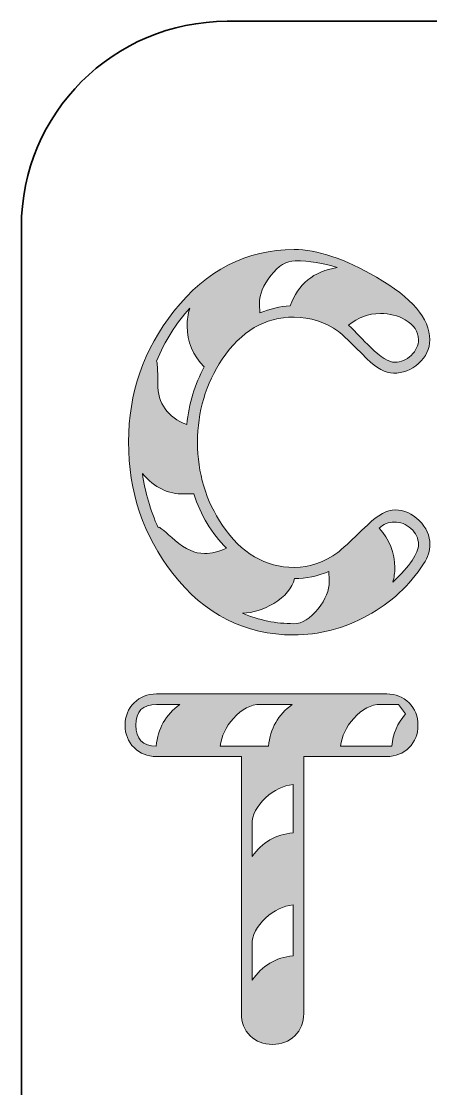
# Model space of a CAD drawing. Extents: x 33 to 2005, y -1071 to -21.
# Drawn here: x 32.9 to 135, y -287.6 to -21.2 of the extents above; entities that cross this region are included whole.
import ezdxf

# ---------------------------------------------------------------- set-up
doc = ezdxf.new("R2010")
doc.units = 0
doc.header["$MEASUREMENT"] = 0
doc.layers.add('Layer 1', color=7, linetype='Continuous', lineweight=0)

# ---------------------------------------------------------------- blocks, each defined once
blk = doc.blocks.new('Block_1')
at = {"layer": 'Layer 1', "true_color": 0x010101, "transparency": 33554687}
h = blk.add_hatch(color=18, dxfattribs=at)
h.dxf.hatch_style = 2
edge = h.paths.add_edge_path()
edge.add_spline(control_points=[(130.14, -147.82), (128.9, -146.72), (127.51, -146.17), (125.96, -146.17), (124.51, -146.17), (123.25, -146.68), (122.17, -147.71), (124.79, -150.48), (126.1, -153.79), (126.1, -157.63), (126.1, -158.85), (125.94, -160.04), (125.61, -161.21), (129.87, -157.09), (132, -153.95), (132, -151.79), (132, -150.25), (131.38, -148.92), (130.14, -147.82)], knot_values=[0, 0, 0, 0, 1, 1, 1, 2, 2, 2, 3, 3, 3, 4, 4, 4, 5, 5, 5, 6, 6, 6, 6], degree=3, periodic=0)
edge = h.paths.add_edge_path()
edge.add_spline(control_points=[(128.67, -95.68), (126.83, -94.65), (124.78, -94.14), (122.51, -94.14), (119.49, -94.14), (116.85, -95.1), (114.58, -97.02), (116.38, -98.85), (118.19, -100.7), (120.04, -102.57), (122.58, -105.06), (124.61, -106.3), (126.12, -106.3), (127.63, -106.3), (128.99, -105.73), (130.19, -104.58), (131.4, -103.43), (132, -102.13), (132, -100.67), (132, -98.61), (130.89, -96.95), (128.67, -95.68)], knot_values=[0, 0, 0, 0, 1, 1, 1, 2, 2, 2, 3, 3, 3, 4, 4, 4, 5, 5, 5, 6, 6, 6, 7, 7, 7, 7], degree=3, periodic=0)
edge = h.paths.add_edge_path()
edge.add_spline(control_points=[(101.24, -78.17), (101.24, -78.17), (101.17, -78.17), (101.17, -78.17), (101.17, -78.17), (101.24, -78.17), (101.24, -78.17)], knot_values=[0, 0, 0, 0, 1, 1, 1, 2, 2, 2, 2], degree=3, periodic=0)
edge = h.paths.add_edge_path()
edge.add_spline(control_points=[(101.24, -80.99), (99.09, -80.99), (97.06, -82.21), (95.17, -84.64), (93.27, -87.08), (92.32, -89.4), (92.32, -91.6), (92.32, -92.12), (92.37, -92.92), (92.46, -94), (94.94, -92.96), (97.45, -92.38), (99.98, -92.24), (101.94, -86.8), (105.85, -83.61), (111.7, -82.67), (108.24, -81.55), (104.75, -80.99), (101.24, -80.99)], knot_values=[0, 0, 0, 0, 1, 1, 1, 2, 2, 2, 3, 3, 3, 4, 4, 4, 5, 5, 5, 6, 6, 6, 6], degree=3, periodic=0)
edge = h.paths.add_edge_path()
edge.add_spline(control_points=[(109.6, -158.54), (106.83, -159.71), (104, -160.3), (101.1, -160.3), (100.49, -162.69), (98.76, -164.75), (95.9, -166.49), (93.33, -168.03), (90.73, -168.85), (88.11, -168.95), (92.23, -170.68), (96.49, -171.55), (100.89, -171.55), (103, -171.55), (105.03, -170.31), (107, -167.82), (108.83, -165.48), (109.74, -163.21), (109.74, -161), (109.74, -160.39), (109.69, -159.57), (109.6, -158.54)], knot_values=[0, 0, 0, 0, 1, 1, 1, 2, 2, 2, 3, 3, 3, 4, 4, 4, 5, 5, 5, 6, 6, 6, 7, 7, 7, 7], degree=3, periodic=0)
edge = h.paths.add_edge_path()
edge.add_spline(control_points=[(74.27, -97.3), (74.27, -95.75), (74.51, -94.25), (74.97, -92.8), (71.51, -96.6), (68.72, -101), (66.62, -106.02), (66.85, -106.21), (66.97, -108.08), (66.97, -111.64), (66.97, -116.61), (69.38, -120.01), (74.2, -121.84), (74.76, -116.59), (76.22, -111.78), (78.56, -107.42), (75.7, -104.61), (74.27, -101.24), (74.27, -97.3)], knot_values=[0, 0, 0, 0, 1, 1, 1, 2, 2, 2, 3, 3, 3, 4, 4, 4, 5, 5, 5, 6, 6, 6, 6], degree=3, periodic=0)
edge = h.paths.add_edge_path()
edge.add_spline(control_points=[(75.96, -139.14), (75.96, -139.14), (73.5, -139.14), (73.5, -139.14), (69.66, -139.32), (66.2, -137.64), (63.11, -134.07), (63.81, -138.81), (65.12, -143.31), (67.04, -147.57), (67.04, -147.57), (67.32, -147.5), (67.32, -147.5), (67.51, -147.5), (68.84, -148.59), (71.32, -150.77), (73.8, -152.95), (76.24, -154.04), (78.63, -154.04), (80.36, -154.04), (82.18, -153.6), (84.1, -152.71), (80.41, -149.03), (77.69, -144.5), (75.96, -139.14)], knot_values=[0, 0, 0, 0, 1, 1, 1, 2, 2, 2, 3, 3, 3, 4, 4, 4, 5, 5, 5, 6, 6, 6, 7, 7, 7, 8, 8, 8, 8], degree=3, periodic=0)
edge = h.paths.add_edge_path()
edge.add_spline(control_points=[(133.26, -156.64), (129.85, -161.99), (125.19, -166.28), (119.29, -169.51), (113.39, -172.75), (107.23, -174.36), (100.82, -174.36), (88.74, -174.36), (78.7, -169.25), (70.69, -159.03), (63.34, -149.57), (59.67, -138.62), (59.67, -126.2), (59.67, -114.01), (63.43, -103.14), (70.97, -93.57), (79.12, -83.31), (89.11, -78.17), (100.96, -78.17), (106.72, -78.17), (113.58, -80.47), (121.54, -85.07), (130.39, -90.18), (134.81, -95.38), (134.81, -100.67), (134.81, -102.97), (133.88, -104.94), (132.04, -106.58), (130.19, -108.22), (128.09, -109.04), (125.75, -109.04), (123.78, -109.04), (121.58, -107.85), (119.15, -105.46), (115.22, -101.52), (112.85, -99.25), (112.06, -98.64), (108.73, -96.25), (105.03, -95.05), (100.96, -95.05), (93.7, -95.05), (87.73, -98.54), (83.05, -105.53), (78.93, -111.71), (76.87, -118.63), (76.87, -126.27), (76.87, -133.96), (78.95, -140.87), (83.12, -147.01), (87.8, -154), (93.77, -157.49), (101.03, -157.49), (104.92, -157.49), (108.54, -156.25), (111.92, -153.76), (112.57, -153.29), (115.05, -151), (119.36, -146.87), (121.93, -144.39), (124.21, -143.14), (126.17, -143.14), (128.37, -143.14), (130.37, -144.03), (132.18, -145.82), (133.98, -147.6), (134.88, -149.59), (134.88, -151.79), (134.88, -153.29), (134.34, -154.91), (133.26, -156.64)], knot_values=[0, 0, 0, 0, 1, 1, 1, 2, 2, 2, 3, 3, 3, 4, 4, 4, 5, 5, 5, 6, 6, 6, 7, 7, 7, 8, 8, 8, 9, 9, 9, 10, 10, 10, 11, 11, 11, 12, 12, 12, 13, 13, 13, 14, 14, 14, 15, 15, 15, 16, 16, 16, 17, 17, 17, 18, 18, 18, 19, 19, 19, 20, 20, 20, 21, 21, 21, 22, 22, 22, 23, 23, 23, 23], degree=3, periodic=0)
at = {"layer": 'Layer 1'}
for points, knots in [([(133.26, -156.64), (129.85, -161.99), (125.19, -166.28), (119.29, -169.51), (113.39, -172.75), (107.23, -174.36), (100.82, -174.36), (88.74, -174.36), (78.7, -169.25), (70.69, -159.03), (63.34, -149.57), (59.67, -138.62), (59.67, -126.2), (59.67, -114.01), (63.43, -103.14), (70.97, -93.57), (79.12, -83.31), (89.11, -78.17), (100.96, -78.17), (106.72, -78.17), (113.58, -80.47), (121.54, -85.07), (130.39, -90.18), (134.81, -95.38), (134.81, -100.67), (134.81, -102.97), (133.88, -104.94), (132.04, -106.58), (130.19, -108.22), (128.09, -109.04), (125.75, -109.04), (123.78, -109.04), (121.58, -107.85), (119.15, -105.46), (115.22, -101.52), (112.85, -99.25), (112.06, -98.64), (108.73, -96.25), (105.03, -95.05), (100.96, -95.05), (93.7, -95.05), (87.73, -98.54), (83.05, -105.53), (78.93, -111.71), (76.87, -118.63), (76.87, -126.27), (76.87, -133.96), (78.95, -140.87), (83.12, -147.01), (87.8, -154), (93.77, -157.49), (101.03, -157.49), (104.92, -157.49), (108.54, -156.25), (111.92, -153.76), (112.57, -153.29), (115.05, -151), (119.36, -146.87), (121.93, -144.39), (124.21, -143.14), (126.17, -143.14), (128.37, -143.14), (130.37, -144.03), (132.18, -145.82), (133.98, -147.6), (134.88, -149.59), (134.88, -151.79), (134.88, -153.29), (134.34, -154.91), (133.26, -156.64)], [0, 0, 0, 0, 1, 1, 1, 2, 2, 2, 3, 3, 3, 4, 4, 4, 5, 5, 5, 6, 6, 6, 7, 7, 7, 8, 8, 8, 9, 9, 9, 10, 10, 10, 11, 11, 11, 12, 12, 12, 13, 13, 13, 14, 14, 14, 15, 15, 15, 16, 16, 16, 17, 17, 17, 18, 18, 18, 19, 19, 19, 20, 20, 20, 21, 21, 21, 22, 22, 22, 23, 23, 23, 23]), ([(101.24, -78.17), (101.24, -78.17), (101.17, -78.17), (101.17, -78.17), (101.17, -78.17), (101.24, -78.17), (101.24, -78.17)], [0, 0, 0, 0, 1, 1, 1, 2, 2, 2, 2]), ([(101.24, -80.99), (99.09, -80.99), (97.06, -82.21), (95.17, -84.64), (93.27, -87.08), (92.32, -89.4), (92.32, -91.6), (92.32, -92.12), (92.37, -92.92), (92.46, -94), (94.94, -92.96), (97.45, -92.38), (99.98, -92.24), (101.94, -86.8), (105.85, -83.61), (111.7, -82.67), (108.24, -81.55), (104.75, -80.99), (101.24, -80.99)], [0, 0, 0, 0, 1, 1, 1, 2, 2, 2, 3, 3, 3, 4, 4, 4, 5, 5, 5, 6, 6, 6, 6]), ([(74.27, -97.3), (74.27, -95.75), (74.51, -94.25), (74.97, -92.8), (71.51, -96.6), (68.72, -101), (66.62, -106.02), (66.85, -106.21), (66.97, -108.08), (66.97, -111.64), (66.97, -116.61), (69.38, -120.01), (74.2, -121.84), (74.76, -116.59), (76.22, -111.78), (78.56, -107.42), (75.7, -104.61), (74.27, -101.24), (74.27, -97.3)], [0, 0, 0, 0, 1, 1, 1, 2, 2, 2, 3, 3, 3, 4, 4, 4, 5, 5, 5, 6, 6, 6, 6]), ([(128.67, -95.68), (126.83, -94.65), (124.78, -94.14), (122.51, -94.14), (119.49, -94.14), (116.85, -95.1), (114.58, -97.02), (116.38, -98.85), (118.19, -100.7), (120.04, -102.57), (122.58, -105.06), (124.61, -106.3), (126.12, -106.3), (127.63, -106.3), (128.99, -105.73), (130.19, -104.58), (131.4, -103.43), (132, -102.13), (132, -100.67), (132, -98.61), (130.89, -96.95), (128.67, -95.68)], [0, 0, 0, 0, 1, 1, 1, 2, 2, 2, 3, 3, 3, 4, 4, 4, 5, 5, 5, 6, 6, 6, 7, 7, 7, 7]), ([(75.96, -139.14), (75.96, -139.14), (73.5, -139.14), (73.5, -139.14), (69.66, -139.32), (66.2, -137.64), (63.11, -134.07), (63.81, -138.81), (65.12, -143.31), (67.04, -147.57), (67.04, -147.57), (67.32, -147.5), (67.32, -147.5), (67.51, -147.5), (68.84, -148.59), (71.32, -150.77), (73.8, -152.95), (76.24, -154.04), (78.63, -154.04), (80.36, -154.04), (82.18, -153.6), (84.1, -152.71), (80.41, -149.03), (77.69, -144.5), (75.96, -139.14)], [0, 0, 0, 0, 1, 1, 1, 2, 2, 2, 3, 3, 3, 4, 4, 4, 5, 5, 5, 6, 6, 6, 7, 7, 7, 8, 8, 8, 8]), ([(130.14, -147.82), (128.9, -146.72), (127.51, -146.17), (125.96, -146.17), (124.51, -146.17), (123.25, -146.68), (122.17, -147.71), (124.79, -150.48), (126.1, -153.79), (126.1, -157.63), (126.1, -158.85), (125.94, -160.04), (125.61, -161.21), (129.87, -157.09), (132, -153.95), (132, -151.79), (132, -150.25), (131.38, -148.92), (130.14, -147.82)], [0, 0, 0, 0, 1, 1, 1, 2, 2, 2, 3, 3, 3, 4, 4, 4, 5, 5, 5, 6, 6, 6, 6]), ([(109.6, -158.54), (106.83, -159.71), (104, -160.3), (101.1, -160.3), (100.49, -162.69), (98.76, -164.75), (95.9, -166.49), (93.33, -168.03), (90.73, -168.85), (88.11, -168.95), (92.23, -170.68), (96.49, -171.55), (100.89, -171.55), (103, -171.55), (105.03, -170.31), (107, -167.82), (108.83, -165.48), (109.74, -163.21), (109.74, -161), (109.74, -160.39), (109.69, -159.57), (109.6, -158.54)], [0, 0, 0, 0, 1, 1, 1, 2, 2, 2, 3, 3, 3, 4, 4, 4, 5, 5, 5, 6, 6, 6, 7, 7, 7, 7])]:
    blk.add_open_spline(points, degree=3, knots=knots, dxfattribs=at)
blk = doc.blocks.new('Block_2')
at = {"layer": 'Layer 1', "true_color": 0x010101, "transparency": 33554687}
h = blk.add_hatch(color=18, dxfattribs=at)
h.dxf.hatch_style = 2
edge = h.paths.add_edge_path()
edge.add_spline(control_points=[(128.77, -194.04), (128.77, -194.04), (127.05, -191.69), (127.05, -191.69), (127.05, -191.69), (122.55, -191.69), (122.55, -191.69), (120.18, -191.69), (117.95, -192.86), (115.88, -195.18), (113.93, -197.34), (112.83, -199.65), (112.58, -202.1), (112.58, -202.1), (125.34, -202.1), (125.34, -202.1), (125.63, -199.05), (126.78, -196.37), (128.77, -194.04)], knot_values=[0, 0, 0, 0, 1, 1, 1, 2, 2, 2, 3, 3, 3, 4, 4, 4, 5, 5, 5, 6, 6, 6, 6], degree=3, periodic=0)
edge = h.paths.add_edge_path()
edge.add_spline(control_points=[(100.71, -254.41), (100.71, -254.41), (100.71, -241.71), (100.71, -241.71), (98.33, -241.96), (96.05, -243.07), (93.88, -245.01), (91.62, -247.08), (90.49, -249.31), (90.49, -251.68), (90.49, -251.68), (90.49, -260.5), (90.49, -260.5), (93, -256.9), (96.4, -254.87), (100.71, -254.41)], knot_values=[0, 0, 0, 0, 1, 1, 1, 2, 2, 2, 3, 3, 3, 4, 4, 4, 5, 5, 5, 5], degree=3, periodic=0)
edge = h.paths.add_edge_path()
edge.add_spline(control_points=[(100.71, -223.75), (100.71, -223.75), (100.71, -211.69), (100.71, -211.69), (98.33, -211.94), (96.05, -213.04), (93.88, -214.99), (91.62, -217.06), (90.49, -219.28), (90.49, -221.65), (90.49, -221.65), (90.49, -229.65), (90.49, -229.65), (93, -226.09), (96.4, -224.13), (100.71, -223.75)], knot_values=[0, 0, 0, 0, 1, 1, 1, 2, 2, 2, 3, 3, 3, 4, 4, 4, 5, 5, 5, 5], degree=3, periodic=0)
edge = h.paths.add_edge_path()
edge.add_spline(control_points=[(100.52, -191.69), (100.52, -191.69), (92.52, -191.69), (92.52, -191.69), (90.15, -191.69), (87.93, -192.86), (85.86, -195.18), (83.91, -197.34), (82.81, -199.65), (82.56, -202.1), (82.56, -202.1), (94.62, -202.1), (94.62, -202.1), (95, -197.74), (96.96, -194.27), (100.52, -191.69)], knot_values=[0, 0, 0, 0, 1, 1, 1, 2, 2, 2, 3, 3, 3, 4, 4, 4, 5, 5, 5, 5], degree=3, periodic=0)
edge = h.paths.add_edge_path()
edge.add_spline(control_points=[(72.46, -191.69), (72.46, -191.69), (66.66, -191.69), (66.66, -191.69), (63.21, -191.69), (61.48, -193.43), (61.48, -196.9), (61.48, -200.32), (63.19, -202.06), (66.59, -202.1), (66.97, -197.74), (68.93, -194.27), (72.46, -191.69)], knot_values=[0, 0, 0, 0, 1, 1, 1, 2, 2, 2, 3, 3, 3, 4, 4, 4, 4], degree=3, periodic=0)
edge = h.paths.add_edge_path()
edge.add_spline(control_points=[(131.88, -196.9), (131.88, -199.14), (131.14, -201), (129.65, -202.48), (128.17, -203.96), (126.31, -204.7), (124.07, -204.7), (124.07, -204.7), (103.38, -204.7), (103.38, -204.7), (103.38, -204.7), (103.38, -268.81), (103.38, -268.81), (103.38, -271.06), (102.63, -272.91), (101.15, -274.37), (99.67, -275.83), (97.81, -276.56), (95.57, -276.56), (93.32, -276.56), (91.47, -275.83), (90.01, -274.37), (88.55, -272.91), (87.82, -271.06), (87.82, -268.81), (87.82, -268.81), (87.82, -204.7), (87.82, -204.7), (87.82, -204.7), (66.62, -204.7), (66.62, -204.7), (64.38, -204.7), (62.52, -203.96), (61.04, -202.48), (59.56, -201), (58.81, -199.14), (58.81, -196.9), (58.81, -194.65), (59.56, -192.79), (61.04, -191.31), (62.52, -189.83), (64.38, -189.09), (66.62, -189.09), (66.62, -189.09), (124.07, -189.09), (124.07, -189.09), (126.31, -189.09), (128.17, -189.83), (129.65, -191.31), (131.14, -192.79), (131.88, -194.65), (131.88, -196.9)], knot_values=[0, 0, 0, 0, 1, 1, 1, 2, 2, 2, 3, 3, 3, 4, 4, 4, 5, 5, 5, 6, 6, 6, 7, 7, 7, 8, 8, 8, 9, 9, 9, 10, 10, 10, 11, 11, 11, 12, 12, 12, 13, 13, 13, 14, 14, 14, 15, 15, 15, 16, 16, 16, 17, 17, 17, 17], degree=3, periodic=0)
at = {"layer": 'Layer 1'}
for points, knots in [([(131.88, -196.9), (131.88, -199.14), (131.14, -201), (129.65, -202.48), (128.17, -203.96), (126.31, -204.7), (124.07, -204.7), (124.07, -204.7), (103.38, -204.7), (103.38, -204.7), (103.38, -204.7), (103.38, -268.81), (103.38, -268.81), (103.38, -271.06), (102.63, -272.91), (101.15, -274.37), (99.67, -275.83), (97.81, -276.56), (95.57, -276.56), (93.32, -276.56), (91.47, -275.83), (90.01, -274.37), (88.55, -272.91), (87.82, -271.06), (87.82, -268.81), (87.82, -268.81), (87.82, -204.7), (87.82, -204.7), (87.82, -204.7), (66.62, -204.7), (66.62, -204.7), (64.38, -204.7), (62.52, -203.96), (61.04, -202.48), (59.56, -201), (58.81, -199.14), (58.81, -196.9), (58.81, -194.65), (59.56, -192.79), (61.04, -191.31), (62.52, -189.83), (64.38, -189.09), (66.62, -189.09), (66.62, -189.09), (124.07, -189.09), (124.07, -189.09), (126.31, -189.09), (128.17, -189.83), (129.65, -191.31), (131.14, -192.79), (131.88, -194.65), (131.88, -196.9)], [0, 0, 0, 0, 1, 1, 1, 2, 2, 2, 3, 3, 3, 4, 4, 4, 5, 5, 5, 6, 6, 6, 7, 7, 7, 8, 8, 8, 9, 9, 9, 10, 10, 10, 11, 11, 11, 12, 12, 12, 13, 13, 13, 14, 14, 14, 15, 15, 15, 16, 16, 16, 17, 17, 17, 17]), ([(72.46, -191.69), (72.46, -191.69), (66.66, -191.69), (66.66, -191.69), (63.21, -191.69), (61.48, -193.43), (61.48, -196.9), (61.48, -200.32), (63.19, -202.06), (66.59, -202.1), (66.97, -197.74), (68.93, -194.27), (72.46, -191.69)], [0, 0, 0, 0, 1, 1, 1, 2, 2, 2, 3, 3, 3, 4, 4, 4, 4]), ([(100.52, -191.69), (100.52, -191.69), (92.52, -191.69), (92.52, -191.69), (90.15, -191.69), (87.93, -192.86), (85.86, -195.18), (83.91, -197.34), (82.81, -199.65), (82.56, -202.1), (82.56, -202.1), (94.62, -202.1), (94.62, -202.1), (95, -197.74), (96.96, -194.27), (100.52, -191.69)], [0, 0, 0, 0, 1, 1, 1, 2, 2, 2, 3, 3, 3, 4, 4, 4, 5, 5, 5, 5]), ([(128.77, -194.04), (128.77, -194.04), (127.05, -191.69), (127.05, -191.69), (127.05, -191.69), (122.55, -191.69), (122.55, -191.69), (120.18, -191.69), (117.95, -192.86), (115.88, -195.18), (113.93, -197.34), (112.83, -199.65), (112.58, -202.1), (112.58, -202.1), (125.34, -202.1), (125.34, -202.1), (125.63, -199.05), (126.78, -196.37), (128.77, -194.04)], [0, 0, 0, 0, 1, 1, 1, 2, 2, 2, 3, 3, 3, 4, 4, 4, 5, 5, 5, 6, 6, 6, 6]), ([(100.71, -223.75), (100.71, -223.75), (100.71, -211.69), (100.71, -211.69), (98.33, -211.94), (96.05, -213.04), (93.88, -214.99), (91.62, -217.06), (90.49, -219.28), (90.49, -221.65), (90.49, -221.65), (90.49, -229.65), (90.49, -229.65), (93, -226.09), (96.4, -224.13), (100.71, -223.75)], [0, 0, 0, 0, 1, 1, 1, 2, 2, 2, 3, 3, 3, 4, 4, 4, 5, 5, 5, 5]), ([(100.71, -254.41), (100.71, -254.41), (100.71, -241.71), (100.71, -241.71), (98.33, -241.96), (96.05, -243.07), (93.88, -245.01), (91.62, -247.08), (90.49, -249.31), (90.49, -251.68), (90.49, -251.68), (90.49, -260.5), (90.49, -260.5), (93, -256.9), (96.4, -254.87), (100.71, -254.41)], [0, 0, 0, 0, 1, 1, 1, 2, 2, 2, 3, 3, 3, 4, 4, 4, 5, 5, 5, 5])]:
    blk.add_open_spline(points, degree=3, knots=knots, dxfattribs=at)
blk = doc.blocks.new('Block_0')
at = {"layer": 'Layer 1', "color": 240, "lineweight": 35, "true_color": 0xed2024}
blk.add_open_spline([(753.8, -21.22), (753.8, -21.22), (84.26, -21.22), (84.26, -21.22), (55.91, -21.22), (32.93, -44.21), (32.93, -72.56), (32.93, -72.56), (32.93, -1043.07), (32.93, -1043.07), (32.93, -1056.71), (43.99, -1067.78), (57.63, -1067.78), (57.63, -1067.78), (780.43, -1067.78), (780.43, -1067.78), (794.08, -1067.78), (805.14, -1056.71), (805.14, -1043.07), (805.14, -1043.07), (805.14, -72.56), (805.14, -72.56), (805.14, -44.21), (782.15, -21.22), (753.8, -21.22)], degree=3, knots=[0, 0, 0, 0, 1, 1, 1, 2, 2, 2, 3, 3, 3, 4, 4, 4, 5, 5, 5, 6, 6, 6, 7, 7, 7, 8, 8, 8, 8], dxfattribs=at)
at = {"layer": 'Layer 1'}
for name in ['Block_1', 'Block_2']:
    blk.add_blockref(name, (0, 0), dxfattribs=at)

msp = doc.modelspace()

# ---------------------------------------------------------------- block references
at = {"layer": 'Layer 1'}
msp.add_blockref('Block_0', (0, 0), dxfattribs=at)

doc.saveas('drawing.dxf')
